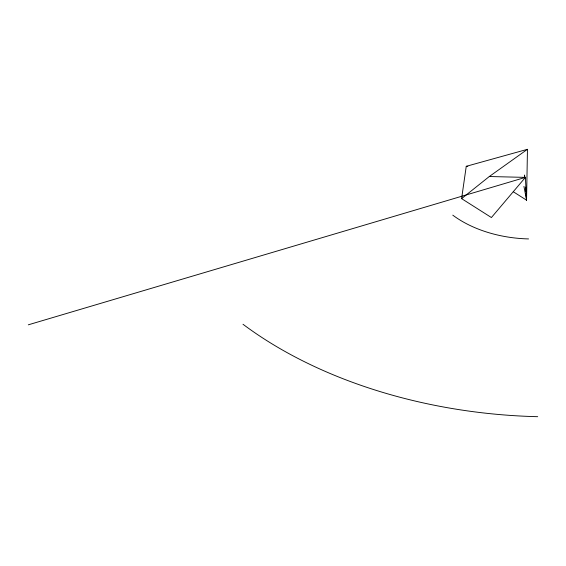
<?xml version="1.0" encoding="UTF-8"?>
<svg xmlns="http://www.w3.org/2000/svg" width="566" height="566" viewBox="0 0 566 566"><rect width="100%" height="100%" fill="white"/><g stroke="black" fill="none" stroke-linecap="round" stroke-linejoin="round"><path stroke-width="0.85" d="M513.291 191.754L526.564 200.173L527.455 149.311L466.25 166.319L461.601 198.624L491.408 217.542L525.397 177.384L489.3 176.521L461.601 198.624M489.3 176.521L527.455 149.311M28.3 324.827L525.397 177.384L526.564 200.173L523.946 186.405M466.25 166.319L467.856 166.362M524.753 177.413L524.555 175.021L524.76 177.625M525.524 187.162L525.871 191.499M526.083 194.103L526.564 200.173M528.559 238.923A97.663 61.326 4.2 0 1 452.779 215.151M537.7 416.689A379.793 238.491 4.2 0 1 242.991 324.261"/></g></svg>
